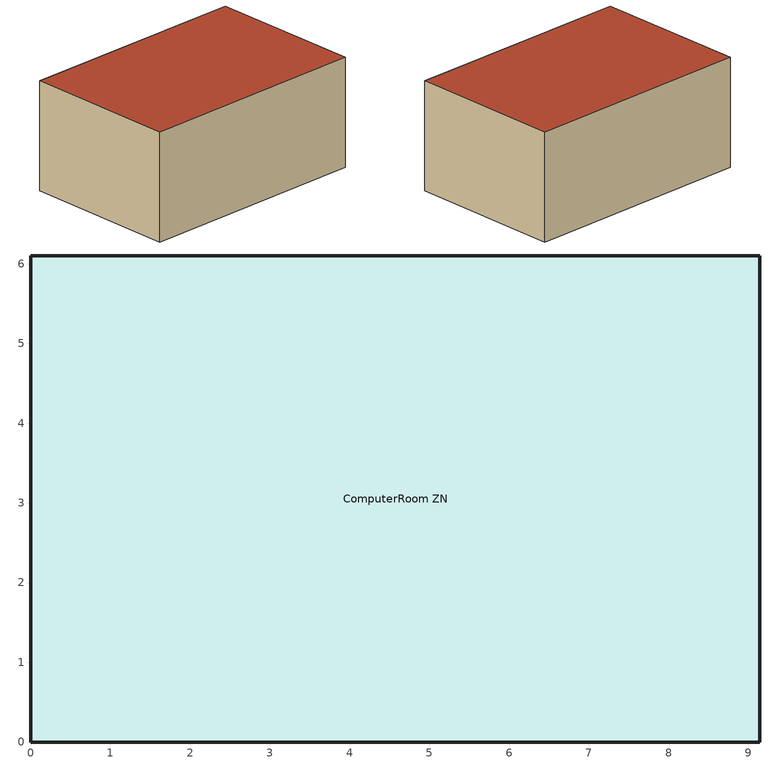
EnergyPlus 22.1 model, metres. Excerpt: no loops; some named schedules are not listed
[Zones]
ComputerRoom ZN
 floor ground (Adiabatic GroundContactFloor): 0,0 0,6.1 9.14,6.1 9.14,0 z0
 wall outside (Adiabatic Wall): 0,6.1 0,0 9.14,0 9.14,6.1 0,6.1 z0:4.27
 roof outside (Adiabatic Roof): 9.14,0 9.14,6.1 0,6.1 0,0 z4.27
[Building]
-SmallDataCenterHighITE-ASHRAE 169-2013-6A created: 2026-04-08 13:07:14 -0400
[Site:Location]
Rochester International Arpt_MN_USA: Latitude {deg}=43.9; Longitude {deg}=-92.5; Time Zone {hr}=-6; Elevation {m}=398
[Site:GroundTemperature:Deep]
5.5, 1.7, -0.6, -1.3, 0.1, 3.2, 7.1, 10.9, 13.4, 14, 12.6, 9.5
[Site:GroundTemperature:FCfactorMethod]
January Ground Temperature {C}=7.4; February Ground Temperature {C}=-0; March Ground Temperature {C}=-7.6; April Ground Temperature {C}=-12.6; May Ground Temperature {C}=-7.7; June Ground Temperature {C}=0.3; July Ground Temperature {C}=7; August Ground Temperature {C}=14.2; September Ground Temperature {C}=19.2; October Ground Temperature {C}=20.9; November Ground Temperature {C}=20; December Ground Temperature {C}=15.4
[Site:GroundTemperature:Shallow]
-2.2, -7.4, -8.8, -7.6, -0.6, 7.3, 14.6, 20, 21.5, 19, 13, 5.4
[Site:WaterMainsTemperature]
Calculation Method=Correlation; Annual Average Outdoor Air Temperature {C}=6.375; Maximum Difference In Monthly Average Outdoor Air Temperatures {deltaC}=33.5
[SizingPeriod:DesignDay] Day of Month=21; Dry-Bulb Temperature Range Modifier Type=DefaultMultipliers; Humidity Condition Type=Wetbulb; Barometric Pressure {Pa}=96634; Rain Indicator=No; Snow Indicator=No; Daylight Saving Time Indicator=No; Begin Environment Reset Mode=FullResetAtBeginEnvironment
Name | Month | Day Type | Maximum Dry-Bulb Temperature {C} | Daily Dry-Bulb Temperature Range {deltaC} | Wetbulb or DewPoint at Maximum Dry-Bulb {C} | Wind Speed {m/s} | Wind Direction {deg} | Solar Model Indicator | ASHRAE Clear Sky Optical Depth for Beam Irradiance (taub) | ASHRAE Clear Sky Optical Depth for Diffuse Irradiance (taud) | Sky Clearness
Rochester International Arpt Ann Clg .4% Condns DB=>MWB | 7 | SummerDesignDay | 31.2 | 10.6 | 23.1 | 6.7 | 200 | ASHRAETau | 0.404 | 2.226
Rochester International Arpt Ann Clg .4% Condns WB=>MDB | 7 | SummerDesignDay | 29.2 | 10.6 | 24.9 | 6.7 | 200 | ASHRAETau | 0.404 | 2.226
Rochester International Arpt Ann Htg 99.6% Condns DB | 1 | WinterDesignDay | -26.2 | 0 | -26.2 | 5.7 | 310 | ASHRAEClearSky |  |  | 0
[Material:NoMass]
Adiabatic Material: Roughness=Smooth; Thermal Resistance {m2-K/W}=1760.93; Thermal Absorptance=0.9; Solar Absorptance=0; Visible Absorptance=0
[Construction]
Adiabatic GroundContactFloor; Adiabatic Roof; Adiabatic Wall: Adiabatic Material
[Zone]
ComputerRoom ZN: Multiplier=1; Part of Total Floor Area=Yes
[Space]
ComputerRoom: Zone=ComputerRoom ZN; Space Type=SmallDataCenterHighITE ComputerRoom
[SpaceList]
SmallDataCenterHighITE ComputerRoom: ComputerRoom
[Lights]
SmallDataCenterHighITE ComputerRoom Lights: Zone or ZoneList or Space or SpaceList=SmallDataCenterHighITE ComputerRoom; Schedule=DataCenter Lighting_SCH; Design Level Calculation Method=Watts/Area; Watts per Floor Area {W/m2}=6.8889; Return Air Fraction=0; Fraction Radiant=0.7; Fraction Visible=0.2; Fraction Replaceable=0
[ElectricEquipment:ITE:AirCooled]
SmallDataCenterHighITE ComputerRoom IT equipment 1: Zone or Space=ComputerRoom; Air Flow Calculation Method=FlowControlWithApproachTemperatures; Design Power Input Calculation Method=Watts/Area; Number of Units=1; Watts per Floor Area {W/m2}=1076.39; Design Power Input Schedule=DataCenter Equipment_SCH; CPU Loading  Schedule=Always On Discrete; CPU Power Input Function of Loading and Air Temperature Curve=Curve Biquadratic 5; Design Fan Power Input Fraction=0.285714; Design Fan Air Flow Rate per Power Input {m3/s-W}=0.0001; Air Flow Function of Loading and Air Temperature Curve=Curve Biquadratic 6; Fan Power Input Function of Flow Curve=Curve Quadratic 7; Design Entering Air Temperature {C}=22.5; Environmental Class=None; Air Inlet Connection Type=AdjustedSupply; Design Recirculation Fraction=0; Design Electric Power Supply Efficiency=1; Fraction of Electric Power Supply Losses to Zone=1; Supply Temperature Difference {deltaC}=9.94; Supply Temperature Difference Schedule=SmallDataCenterHighITE SupplyApproachTemp_SCH; Return Temperature Difference {deltaC}=-7.21; Return Temperature Difference Schedule=SmallDataCenterHighITE ReturnApproachTemp_SCH
[ZoneInfiltration:DesignFlowRate] Zone or ZoneList or Space or SpaceList=ComputerRoom ZN; Design Flow Rate Calculation Method=Flow/ExteriorArea; Flow Rate per Exterior Surface Area {m3/s-m2}=0.000570329; Velocity Term Coefficient=0
Name | Schedule | Constant Term Coefficient | Temperature Term Coefficient | Velocity Squared Term Coefficient
ComputerRoom HVAC Off Infiltration | Infiltration HVAC Off Schedule | 0 | 0.0154 | 0.0784
ComputerRoom HVAC On Infiltration | Infiltration HVAC On Schedule | 0.0208 | 0.0068 | 0.0764
[Schedule:Week:Daily]
DataCenter Equipment_SCH Week Rule - Jan1-Jan28: DataCenter Equipment_SCH Wknd|Wkdy Day, DataCenter Equipment_SCH Wknd|Wkdy Day, DataCenter Equipment_SCH Wknd|Wkdy Day, DataCenter Equipment_SCH Wknd|Wkdy Day, DataCenter Equipment_SCH Wknd|Wkdy Day, DataCenter Equipment_SCH Wknd|Wkdy Day, DataCenter Equipment_SCH Wknd|Wkdy Day, DataCenter Equipment_SCH Default, DataCenter Equipment_SCH Summer Design Day, DataCenter Equipment_SCH Winter Design Day, DataCenter Equipment_SCH Default, DataCenter Equipment_SCH Default
DataCenter Equipment_SCH Week Rule - Jan29-Feb4: DataCenter Equipment_SCH Wknd|Wkdy Day, DataCenter Equipment_SCH Wknd|Wkdy Day, DataCenter Equipment_SCH Wknd|Wkdy Day, DataCenter Equipment_SCH Wknd|Wkdy Day 1, DataCenter Equipment_SCH Wknd|Wkdy Day 1, DataCenter Equipment_SCH Wknd|Wkdy Day 1, DataCenter Equipment_SCH Wknd|Wkdy Day 1, DataCenter Equipment_SCH Default, DataCenter Equipment_SCH Summer Design Day, DataCenter Equipment_SCH Winter Design Day, DataCenter Equipment_SCH Default, DataCenter Equipment_SCH Default
DataCenter Equipment_SCH Week Rule - Feb5-Feb25: DataCenter Equipment_SCH Wknd|Wkdy Day 1, DataCenter Equipment_SCH Wknd|Wkdy Day 1, DataCenter Equipment_SCH Wknd|Wkdy Day 1, DataCenter Equipment_SCH Wknd|Wkdy Day 1, DataCenter Equipment_SCH Wknd|Wkdy Day 1, DataCenter Equipment_SCH Wknd|Wkdy Day 1, DataCenter Equipment_SCH Wknd|Wkdy Day 1, DataCenter Equipment_SCH Default, DataCenter Equipment_SCH Summer Design Day, DataCenter Equipment_SCH Winter Design Day, DataCenter Equipment_SCH Default, DataCenter Equipment_SCH Default
DataCenter Equipment_SCH Week Rule - Feb26-Mar4: DataCenter Equipment_SCH Wknd|Wkdy Day 1, DataCenter Equipment_SCH Wknd|Wkdy Day 1, DataCenter Equipment_SCH Wknd|Wkdy Day 1, DataCenter Equipment_SCH Wknd|Wkdy Day 2, DataCenter Equipment_SCH Wknd|Wkdy Day 2, DataCenter Equipment_SCH Wknd|Wkdy Day 2, DataCenter Equipment_SCH Wknd|Wkdy Day 2, DataCenter Equipment_SCH Default, DataCenter Equipment_SCH Summer Design Day, DataCenter Equipment_SCH Winter Design Day, DataCenter Equipment_SCH Default, DataCenter Equipment_SCH Default
DataCenter Equipment_SCH Week Rule - Mar5-Mar25: DataCenter Equipment_SCH Wknd|Wkdy Day 2, DataCenter Equipment_SCH Wknd|Wkdy Day 2, DataCenter Equipment_SCH Wknd|Wkdy Day 2, DataCenter Equipment_SCH Wknd|Wkdy Day 2, DataCenter Equipment_SCH Wknd|Wkdy Day 2, DataCenter Equipment_SCH Wknd|Wkdy Day 2, DataCenter Equipment_SCH Wknd|Wkdy Day 2, DataCenter Equipment_SCH Default, DataCenter Equipment_SCH Summer Design Day, DataCenter Equipment_SCH Winter Design Day, DataCenter Equipment_SCH Default, DataCenter Equipment_SCH Default
DataCenter Equipment_SCH Week Rule - Mar26-Apr1: DataCenter Equipment_SCH Wknd|Wkdy Day 2, DataCenter Equipment_SCH Wknd|Wkdy Day 2, DataCenter Equipment_SCH Wknd|Wkdy Day 2, DataCenter Equipment_SCH Wknd|Wkdy Day 2, DataCenter Equipment_SCH Wknd|Wkdy Day 2, DataCenter Equipment_SCH Wknd|Wkdy Day 2, DataCenter Equipment_SCH Wknd|Wkdy Day 3, DataCenter Equipment_SCH Default, DataCenter Equipment_SCH Summer Design Day, DataCenter Equipment_SCH Winter Design Day, DataCenter Equipment_SCH Default, DataCenter Equipment_SCH Default
DataCenter Equipment_SCH Week Rule - Apr2-Apr29: DataCenter Equipment_SCH Wknd|Wkdy Day 3, DataCenter Equipment_SCH Wknd|Wkdy Day 3, DataCenter Equipment_SCH Wknd|Wkdy Day 3, DataCenter Equipment_SCH Wknd|Wkdy Day 3, DataCenter Equipment_SCH Wknd|Wkdy Day 3, DataCenter Equipment_SCH Wknd|Wkdy Day 3, DataCenter Equipment_SCH Wknd|Wkdy Day 3, DataCenter Equipment_SCH Default, DataCenter Equipment_SCH Summer Design Day, DataCenter Equipment_SCH Winter Design Day, DataCenter Equipment_SCH Default, DataCenter Equipment_SCH Default
DataCenter Equipment_SCH Week Rule - Apr30-May6: DataCenter Equipment_SCH Wknd|Wkdy Day 3, DataCenter Equipment_SCH Wknd|Wkdy Day 4, DataCenter Equipment_SCH Wknd|Wkdy Day 4, DataCenter Equipment_SCH Wknd|Wkdy Day 4, DataCenter Equipment_SCH Wknd|Wkdy Day 4, DataCenter Equipment_SCH Wknd|Wkdy Day 4, DataCenter Equipment_SCH Wknd|Wkdy Day 4, DataCenter Equipment_SCH Default, DataCenter Equipment_SCH Summer Design Day, DataCenter Equipment_SCH Winter Design Day, DataCenter Equipment_SCH Default, DataCenter Equipment_SCH Default
DataCenter Equipment_SCH Week Rule - May7-May27: DataCenter Equipment_SCH Wknd|Wkdy Day 4, DataCenter Equipment_SCH Wknd|Wkdy Day 4, DataCenter Equipment_SCH Wknd|Wkdy Day 4, DataCenter Equipment_SCH Wknd|Wkdy Day 4, DataCenter Equipment_SCH Wknd|Wkdy Day 4, DataCenter Equipment_SCH Wknd|Wkdy Day 4, DataCenter Equipment_SCH Wknd|Wkdy Day 4, DataCenter Equipment_SCH Default, DataCenter Equipment_SCH Summer Design Day, DataCenter Equipment_SCH Winter Design Day, DataCenter Equipment_SCH Default, DataCenter Equipment_SCH Default
DataCenter Equipment_SCH Week Rule - May28-Jun3: DataCenter Equipment_SCH Wknd|Wkdy Day 4, DataCenter Equipment_SCH Wknd|Wkdy Day 4, DataCenter Equipment_SCH Wknd|Wkdy Day 4, DataCenter Equipment_SCH Wknd|Wkdy Day 4, DataCenter Equipment_SCH Wknd|Wkdy Day 5, DataCenter Equipment_SCH Wknd|Wkdy Day 5, DataCenter Equipment_SCH Wknd|Wkdy Day 5, DataCenter Equipment_SCH Default, DataCenter Equipment_SCH Summer Design Day, DataCenter Equipment_SCH Winter Design Day, DataCenter Equipment_SCH Default, DataCenter Equipment_SCH Default
DataCenter Equipment_SCH Week Rule - Jun4-Jun24: DataCenter Equipment_SCH Wknd|Wkdy Day 5, DataCenter Equipment_SCH Wknd|Wkdy Day 5, DataCenter Equipment_SCH Wknd|Wkdy Day 5, DataCenter Equipment_SCH Wknd|Wkdy Day 5, DataCenter Equipment_SCH Wknd|Wkdy Day 5, DataCenter Equipment_SCH Wknd|Wkdy Day 5, DataCenter Equipment_SCH Wknd|Wkdy Day 5, DataCenter Equipment_SCH Default, DataCenter Equipment_SCH Summer Design Day, DataCenter Equipment_SCH Winter Design Day, DataCenter Equipment_SCH Default, DataCenter Equipment_SCH Default
DataCenter Equipment_SCH Week Rule - Jun25-Jul1: DataCenter Equipment_SCH Wknd|Wkdy Day 5, DataCenter Equipment_SCH Wknd|Wkdy Day 5, DataCenter Equipment_SCH Wknd|Wkdy Day 5, DataCenter Equipment_SCH Wknd|Wkdy Day 5, DataCenter Equipment_SCH Wknd|Wkdy Day 5, DataCenter Equipment_SCH Wknd|Wkdy Day 5, DataCenter Equipment_SCH Wknd|Wkdy Day 6, DataCenter Equipment_SCH Default, DataCenter Equipment_SCH Summer Design Day, DataCenter Equipment_SCH Winter Design Day, DataCenter Equipment_SCH Default, DataCenter Equipment_SCH Default
DataCenter Equipment_SCH Week Rule - Jul2-Jul29: DataCenter Equipment_SCH Wknd|Wkdy Day 6, DataCenter Equipment_SCH Wknd|Wkdy Day 6, DataCenter Equipment_SCH Wknd|Wkdy Day 6, DataCenter Equipment_SCH Wknd|Wkdy Day 6, DataCenter Equipment_SCH Wknd|Wkdy Day 6, DataCenter Equipment_SCH Wknd|Wkdy Day 6, DataCenter Equipment_SCH Wknd|Wkdy Day 6, DataCenter Equipment_SCH Default, DataCenter Equipment_SCH Summer Design Day, DataCenter Equipment_SCH Winter Design Day, DataCenter Equipment_SCH Default, DataCenter Equipment_SCH Default
DataCenter Equipment_SCH Week Rule - Jul30-Aug5: DataCenter Equipment_SCH Wknd|Wkdy Day 6, DataCenter Equipment_SCH Wknd|Wkdy Day 6, DataCenter Equipment_SCH Wknd|Wkdy Day 7, DataCenter Equipment_SCH Wknd|Wkdy Day 7, DataCenter Equipment_SCH Wknd|Wkdy Day 7, DataCenter Equipment_SCH Wknd|Wkdy Day 7, DataCenter Equipment_SCH Wknd|Wkdy Day 7, DataCenter Equipment_SCH Default, DataCenter Equipment_SCH Summer Design Day, DataCenter Equipment_SCH Winter Design Day, DataCenter Equipment_SCH Default, DataCenter Equipment_SCH Default
DataCenter Equipment_SCH Week Rule - Aug6-Aug26: DataCenter Equipment_SCH Wknd|Wkdy Day 7, DataCenter Equipment_SCH Wknd|Wkdy Day 7, DataCenter Equipment_SCH Wknd|Wkdy Day 7, DataCenter Equipment_SCH Wknd|Wkdy Day 7, DataCenter Equipment_SCH Wknd|Wkdy Day 7, DataCenter Equipment_SCH Wknd|Wkdy Day 7, DataCenter Equipment_SCH Wknd|Wkdy Day 7, DataCenter Equipment_SCH Default, DataCenter Equipment_SCH Summer Design Day, DataCenter Equipment_SCH Winter Design Day, DataCenter Equipment_SCH Default, DataCenter Equipment_SCH Default
DataCenter Equipment_SCH Week Rule - Aug27-Sep2: DataCenter Equipment_SCH Wknd|Wkdy Day 7, DataCenter Equipment_SCH Wknd|Wkdy Day 7, DataCenter Equipment_SCH Wknd|Wkdy Day 7, DataCenter Equipment_SCH Wknd|Wkdy Day 7, DataCenter Equipment_SCH Wknd|Wkdy Day 7, DataCenter Equipment_SCH Wknd|Wkdy Day 8, DataCenter Equipment_SCH Wknd|Wkdy Day 8, DataCenter Equipment_SCH Default, DataCenter Equipment_SCH Summer Design Day, DataCenter Equipment_SCH Winter Design Day, DataCenter Equipment_SCH Default, DataCenter Equipment_SCH Default
DataCenter Equipment_SCH Week Rule - Sep3-Sep30: DataCenter Equipment_SCH Wknd|Wkdy Day 8, DataCenter Equipment_SCH Wknd|Wkdy Day 8, DataCenter Equipment_SCH Wknd|Wkdy Day 8, DataCenter Equipment_SCH Wknd|Wkdy Day 8, DataCenter Equipment_SCH Wknd|Wkdy Day 8, DataCenter Equipment_SCH Wknd|Wkdy Day 8, DataCenter Equipment_SCH Wknd|Wkdy Day 8, DataCenter Equipment_SCH Default, DataCenter Equipment_SCH Summer Design Day, DataCenter Equipment_SCH Winter Design Day, DataCenter Equipment_SCH Default, DataCenter Equipment_SCH Default
DataCenter Equipment_SCH Week Rule - Oct1-Oct28: DataCenter Equipment_SCH Wknd|Wkdy Day 9, DataCenter Equipment_SCH Wknd|Wkdy Day 9, DataCenter Equipment_SCH Wknd|Wkdy Day 9, DataCenter Equipment_SCH Wknd|Wkdy Day 9, DataCenter Equipment_SCH Wknd|Wkdy Day 9, DataCenter Equipment_SCH Wknd|Wkdy Day 9, DataCenter Equipment_SCH Wknd|Wkdy Day 9, DataCenter Equipment_SCH Default, DataCenter Equipment_SCH Summer Design Day, DataCenter Equipment_SCH Winter Design Day, DataCenter Equipment_SCH Default, DataCenter Equipment_SCH Default
DataCenter Equipment_SCH Week Rule - Oct29-Nov4: DataCenter Equipment_SCH Wknd|Wkdy Day 9, DataCenter Equipment_SCH Wknd|Wkdy Day 9, DataCenter Equipment_SCH Wknd|Wkdy Day 9, DataCenter Equipment_SCH Wknd|Wkdy Day 10, DataCenter Equipment_SCH Wknd|Wkdy Day 10, DataCenter Equipment_SCH Wknd|Wkdy Day 10, DataCenter Equipment_SCH Wknd|Wkdy Day 10, DataCenter Equipment_SCH Default, DataCenter Equipment_SCH Summer Design Day, DataCenter Equipment_SCH Winter Design Day, DataCenter Equipment_SCH Default, DataCenter Equipment_SCH Default
DataCenter Equipment_SCH Week Rule - Nov5-Nov25: DataCenter Equipment_SCH Wknd|Wkdy Day 10, DataCenter Equipment_SCH Wknd|Wkdy Day 10, DataCenter Equipment_SCH Wknd|Wkdy Day 10, DataCenter Equipment_SCH Wknd|Wkdy Day 10, DataCenter Equipment_SCH Wknd|Wkdy Day 10, DataCenter Equipment_SCH Wknd|Wkdy Day 10, DataCenter Equipment_SCH Wknd|Wkdy Day 10, DataCenter Equipment_SCH Default, DataCenter Equipment_SCH Summer Design Day, DataCenter Equipment_SCH Winter Design Day, DataCenter Equipment_SCH Default, DataCenter Equipment_SCH Default
DataCenter Equipment_SCH Week Rule - Nov26-Dec2: DataCenter Equipment_SCH Wknd|Wkdy Day 10, DataCenter Equipment_SCH Wknd|Wkdy Day 10, DataCenter Equipment_SCH Wknd|Wkdy Day 10, DataCenter Equipment_SCH Wknd|Wkdy Day 10, DataCenter Equipment_SCH Wknd|Wkdy Day 10, DataCenter Equipment_SCH Wknd|Wkdy Day 11, DataCenter Equipment_SCH Wknd|Wkdy Day 11, DataCenter Equipment_SCH Default, DataCenter Equipment_SCH Summer Design Day, DataCenter Equipment_SCH Winter Design Day, DataCenter Equipment_SCH Default, DataCenter Equipment_SCH Default
DataCenter Equipment_SCH Week Rule - Dec3-Dec31: DataCenter Equipment_SCH Wknd|Wkdy Day 11, DataCenter Equipment_SCH Wknd|Wkdy Day 11, DataCenter Equipment_SCH Wknd|Wkdy Day 11, DataCenter Equipment_SCH Wknd|Wkdy Day 11, DataCenter Equipment_SCH Wknd|Wkdy Day 11, DataCenter Equipment_SCH Wknd|Wkdy Day 11, DataCenter Equipment_SCH Wknd|Wkdy Day 11, DataCenter Equipment_SCH Default, DataCenter Equipment_SCH Summer Design Day, DataCenter Equipment_SCH Winter Design Day, DataCenter Equipment_SCH Default, DataCenter Equipment_SCH Default
SmallDataCenterHighITE ReturnApproachTemp_SCH Week Rule - Jan1-Jan28: SmallDataCenterHighITE ReturnApproachTemp_SCH Wknd|Wkdy Day, SmallDataCenterHighITE ReturnApproachTemp_SCH Wknd|Wkdy Day, SmallDataCenterHighITE ReturnApproachTemp_SCH Wknd|Wkdy Day, SmallDataCenterHighITE ReturnApproachTemp_SCH Wknd|Wkdy Day, SmallDataCenterHighITE ReturnApproachTemp_SCH Wknd|Wkdy Day, SmallDataCenterHighITE ReturnApproachTemp_SCH Wknd|Wkdy Day, SmallDataCenterHighITE ReturnApproachTemp_SCH Wknd|Wkdy Day, SmallDataCenterHighITE ReturnApproachTemp_SCH Default, SmallDataCenterHighITE ReturnApproachTemp_SCH Summer Design Day, SmallDataCenterHighITE ReturnApproachTemp_SCH Winter Design Day, SmallDataCenterHighITE ReturnApproachTemp_SCH Default, SmallDataCenterHighITE ReturnApproachTemp_SCH Default
SmallDataCenterHighITE ReturnApproachTemp_SCH Week Rule - Jan29-Feb4: SmallDataCenterHighITE ReturnApproachTemp_SCH Wknd|Wkdy Day, SmallDataCenterHighITE ReturnApproachTemp_SCH Wknd|Wkdy Day, SmallDataCenterHighITE ReturnApproachTemp_SCH Wknd|Wkdy Day, SmallDataCenterHighITE ReturnApproachTemp_SCH Wknd|Wkdy Day 1, SmallDataCenterHighITE ReturnApproachTemp_SCH Wknd|Wkdy Day 1, SmallDataCenterHighITE ReturnApproachTemp_SCH Wknd|Wkdy Day 1, SmallDataCenterHighITE ReturnApproachTemp_SCH Wknd|Wkdy Day 1, SmallDataCenterHighITE ReturnApproachTemp_SCH Default, SmallDataCenterHighITE ReturnApproachTemp_SCH Summer Design Day, SmallDataCenterHighITE ReturnApproachTemp_SCH Winter Design Day, SmallDataCenterHighITE ReturnApproachTemp_SCH Default, SmallDataCenterHighITE ReturnApproachTemp_SCH Default
SmallDataCenterHighITE ReturnApproachTemp_SCH Week Rule - Feb5-Feb25: SmallDataCenterHighITE ReturnApproachTemp_SCH Wknd|Wkdy Day 1, SmallDataCenterHighITE ReturnApproachTemp_SCH Wknd|Wkdy Day 1, SmallDataCenterHighITE ReturnApproachTemp_SCH Wknd|Wkdy Day 1, SmallDataCenterHighITE ReturnApproachTemp_SCH Wknd|Wkdy Day 1, SmallDataCenterHighITE ReturnApproachTemp_SCH Wknd|Wkdy Day 1, SmallDataCenterHighITE ReturnApproachTemp_SCH Wknd|Wkdy Day 1, SmallDataCenterHighITE ReturnApproachTemp_SCH Wknd|Wkdy Day 1, SmallDataCenterHighITE ReturnApproachTemp_SCH Default, SmallDataCenterHighITE ReturnApproachTemp_SCH Summer Design Day, SmallDataCenterHighITE ReturnApproachTemp_SCH Winter Design Day, SmallDataCenterHighITE ReturnApproachTemp_SCH Default, SmallDataCenterHighITE ReturnApproachTemp_SCH Default
SmallDataCenterHighITE ReturnApproachTemp_SCH Week Rule - Feb26-Mar4: SmallDataCenterHighITE ReturnApproachTemp_SCH Wknd|Wkdy Day 1, SmallDataCenterHighITE ReturnApproachTemp_SCH Wknd|Wkdy Day 1, SmallDataCenterHighITE ReturnApproachTemp_SCH Wknd|Wkdy Day 1, SmallDataCenterHighITE ReturnApproachTemp_SCH Wknd|Wkdy Day 2, SmallDataCenterHighITE ReturnApproachTemp_SCH Wknd|Wkdy Day 2, SmallDataCenterHighITE ReturnApproachTemp_SCH Wknd|Wkdy Day 2, SmallDataCenterHighITE ReturnApproachTemp_SCH Wknd|Wkdy Day 2, SmallDataCenterHighITE ReturnApproachTemp_SCH Default, SmallDataCenterHighITE ReturnApproachTemp_SCH Summer Design Day, SmallDataCenterHighITE ReturnApproachTemp_SCH Winter Design Day, SmallDataCenterHighITE ReturnApproachTemp_SCH Default, SmallDataCenterHighITE ReturnApproachTemp_SCH Default
SmallDataCenterHighITE ReturnApproachTemp_SCH Week Rule - Mar5-Mar25: SmallDataCenterHighITE ReturnApproachTemp_SCH Wknd|Wkdy Day 2, SmallDataCenterHighITE ReturnApproachTemp_SCH Wknd|Wkdy Day 2, SmallDataCenterHighITE ReturnApproachTemp_SCH Wknd|Wkdy Day 2, SmallDataCenterHighITE ReturnApproachTemp_SCH Wknd|Wkdy Day 2, SmallDataCenterHighITE ReturnApproachTemp_SCH Wknd|Wkdy Day 2, SmallDataCenterHighITE ReturnApproachTemp_SCH Wknd|Wkdy Day 2, SmallDataCenterHighITE ReturnApproachTemp_SCH Wknd|Wkdy Day 2, SmallDataCenterHighITE ReturnApproachTemp_SCH Default, SmallDataCenterHighITE ReturnApproachTemp_SCH Summer Design Day, SmallDataCenterHighITE ReturnApproachTemp_SCH Winter Design Day, SmallDataCenterHighITE ReturnApproachTemp_SCH Default, SmallDataCenterHighITE ReturnApproachTemp_SCH Default
SmallDataCenterHighITE ReturnApproachTemp_SCH Week Rule - Mar26-Apr1: SmallDataCenterHighITE ReturnApproachTemp_SCH Wknd|Wkdy Day 2, SmallDataCenterHighITE ReturnApproachTemp_SCH Wknd|Wkdy Day 2, SmallDataCenterHighITE ReturnApproachTemp_SCH Wknd|Wkdy Day 2, SmallDataCenterHighITE ReturnApproachTemp_SCH Wknd|Wkdy Day 2, SmallDataCenterHighITE ReturnApproachTemp_SCH Wknd|Wkdy Day 2, SmallDataCenterHighITE ReturnApproachTemp_SCH Wknd|Wkdy Day 2, SmallDataCenterHighITE ReturnApproachTemp_SCH Wknd|Wkdy Day 3, SmallDataCenterHighITE ReturnApproachTemp_SCH Default, SmallDataCenterHighITE ReturnApproachTemp_SCH Summer Design Day, SmallDataCenterHighITE ReturnApproachTemp_SCH Winter Design Day, SmallDataCenterHighITE ReturnApproachTemp_SCH Default, SmallDataCenterHighITE ReturnApproachTemp_SCH Default
SmallDataCenterHighITE ReturnApproachTemp_SCH Week Rule - Apr2-Apr29: SmallDataCenterHighITE ReturnApproachTemp_SCH Wknd|Wkdy Day 3, SmallDataCenterHighITE ReturnApproachTemp_SCH Wknd|Wkdy Day 3, SmallDataCenterHighITE ReturnApproachTemp_SCH Wknd|Wkdy Day 3, SmallDataCenterHighITE ReturnApproachTemp_SCH Wknd|Wkdy Day 3, SmallDataCenterHighITE ReturnApproachTemp_SCH Wknd|Wkdy Day 3, SmallDataCenterHighITE ReturnApproachTemp_SCH Wknd|Wkdy Day 3, SmallDataCenterHighITE ReturnApproachTemp_SCH Wknd|Wkdy Day 3, SmallDataCenterHighITE ReturnApproachTemp_SCH Default, SmallDataCenterHighITE ReturnApproachTemp_SCH Summer Design Day, SmallDataCenterHighITE ReturnApproachTemp_SCH Winter Design Day, SmallDataCenterHighITE ReturnApproachTemp_SCH Default, SmallDataCenterHighITE ReturnApproachTemp_SCH Default
SmallDataCenterHighITE ReturnApproachTemp_SCH Week Rule - Apr30-May6: SmallDataCenterHighITE ReturnApproachTemp_SCH Wknd|Wkdy Day 3, SmallDataCenterHighITE ReturnApproachTemp_SCH Wknd|Wkdy Day 4, SmallDataCenterHighITE ReturnApproachTemp_SCH Wknd|Wkdy Day 4, SmallDataCenterHighITE ReturnApproachTemp_SCH Wknd|Wkdy Day 4, SmallDataCenterHighITE ReturnApproachTemp_SCH Wknd|Wkdy Day 4, SmallDataCenterHighITE ReturnApproachTemp_SCH Wknd|Wkdy Day 4, SmallDataCenterHighITE ReturnApproachTemp_SCH Wknd|Wkdy Day 4, SmallDataCenterHighITE ReturnApproachTemp_SCH Default, SmallDataCenterHighITE ReturnApproachTemp_SCH Summer Design Day, SmallDataCenterHighITE ReturnApproachTemp_SCH Winter Design Day, SmallDataCenterHighITE ReturnApproachTemp_SCH Default, SmallDataCenterHighITE ReturnApproachTemp_SCH Default
SmallDataCenterHighITE ReturnApproachTemp_SCH Week Rule - May7-May27: SmallDataCenterHighITE ReturnApproachTemp_SCH Wknd|Wkdy Day 4, SmallDataCenterHighITE ReturnApproachTemp_SCH Wknd|Wkdy Day 4, SmallDataCenterHighITE ReturnApproachTemp_SCH Wknd|Wkdy Day 4, SmallDataCenterHighITE ReturnApproachTemp_SCH Wknd|Wkdy Day 4, SmallDataCenterHighITE ReturnApproachTemp_SCH Wknd|Wkdy Day 4, SmallDataCenterHighITE ReturnApproachTemp_SCH Wknd|Wkdy Day 4, SmallDataCenterHighITE ReturnApproachTemp_SCH Wknd|Wkdy Day 4, SmallDataCenterHighITE ReturnApproachTemp_SCH Default, SmallDataCenterHighITE ReturnApproachTemp_SCH Summer Design Day, SmallDataCenterHighITE ReturnApproachTemp_SCH Winter Design Day, SmallDataCenterHighITE ReturnApproachTemp_SCH Default, SmallDataCenterHighITE ReturnApproachTemp_SCH Default
SmallDataCenterHighITE ReturnApproachTemp_SCH Week Rule - May28-Jun3: SmallDataCenterHighITE ReturnApproachTemp_SCH Wknd|Wkdy Day 4, SmallDataCenterHighITE ReturnApproachTemp_SCH Wknd|Wkdy Day 4, SmallDataCenterHighITE ReturnApproachTemp_SCH Wknd|Wkdy Day 4, SmallDataCenterHighITE ReturnApproachTemp_SCH Wknd|Wkdy Day 4, SmallDataCenterHighITE ReturnApproachTemp_SCH Wknd|Wkdy Day 5, SmallDataCenterHighITE ReturnApproachTemp_SCH Wknd|Wkdy Day 5, SmallDataCenterHighITE ReturnApproachTemp_SCH Wknd|Wkdy Day 5, SmallDataCenterHighITE ReturnApproachTemp_SCH Default, SmallDataCenterHighITE ReturnApproachTemp_SCH Summer Design Day, SmallDataCenterHighITE ReturnApproachTemp_SCH Winter Design Day, SmallDataCenterHighITE ReturnApproachTemp_SCH Default, SmallDataCenterHighITE ReturnApproachTemp_SCH Default
SmallDataCenterHighITE SupplyApproachTemp_SCH Week Rule - Jan1-Jan28: SmallDataCenterHighITE SupplyApproachTemp_SCH Wknd|Wkdy Day, SmallDataCenterHighITE SupplyApproachTemp_SCH Wknd|Wkdy Day, SmallDataCenterHighITE SupplyApproachTemp_SCH Wknd|Wkdy Day, SmallDataCenterHighITE SupplyApproachTemp_SCH Wknd|Wkdy Day, SmallDataCenterHighITE SupplyApproachTemp_SCH Wknd|Wkdy Day, SmallDataCenterHighITE SupplyApproachTemp_SCH Wknd|Wkdy Day, SmallDataCenterHighITE SupplyApproachTemp_SCH Wknd|Wkdy Day, SmallDataCenterHighITE SupplyApproachTemp_SCH Default, SmallDataCenterHighITE SupplyApproachTemp_SCH Summer Design Day, SmallDataCenterHighITE SupplyApproachTemp_SCH Winter Design Day, SmallDataCenterHighITE SupplyApproachTemp_SCH Default, SmallDataCenterHighITE SupplyApproachTemp_SCH Default
SmallDataCenterHighITE SupplyApproachTemp_SCH Week Rule - Jan29-Feb4: SmallDataCenterHighITE SupplyApproachTemp_SCH Wknd|Wkdy Day, SmallDataCenterHighITE SupplyApproachTemp_SCH Wknd|Wkdy Day, SmallDataCenterHighITE SupplyApproachTemp_SCH Wknd|Wkdy Day, SmallDataCenterHighITE SupplyApproachTemp_SCH Wknd|Wkdy Day 1, SmallDataCenterHighITE SupplyApproachTemp_SCH Wknd|Wkdy Day 1, SmallDataCenterHighITE SupplyApproachTemp_SCH Wknd|Wkdy Day 1, SmallDataCenterHighITE SupplyApproachTemp_SCH Wknd|Wkdy Day 1, SmallDataCenterHighITE SupplyApproachTemp_SCH Default, SmallDataCenterHighITE SupplyApproachTemp_SCH Summer Design Day, SmallDataCenterHighITE SupplyApproachTemp_SCH Winter Design Day, SmallDataCenterHighITE SupplyApproachTemp_SCH Default, SmallDataCenterHighITE SupplyApproachTemp_SCH Default
SmallDataCenterHighITE SupplyApproachTemp_SCH Week Rule - Feb5-Feb25: SmallDataCenterHighITE SupplyApproachTemp_SCH Wknd|Wkdy Day 1, SmallDataCenterHighITE SupplyApproachTemp_SCH Wknd|Wkdy Day 1, SmallDataCenterHighITE SupplyApproachTemp_SCH Wknd|Wkdy Day 1, SmallDataCenterHighITE SupplyApproachTemp_SCH Wknd|Wkdy Day 1, SmallDataCenterHighITE SupplyApproachTemp_SCH Wknd|Wkdy Day 1, SmallDataCenterHighITE SupplyApproachTemp_SCH Wknd|Wkdy Day 1, SmallDataCenterHighITE SupplyApproachTemp_SCH Wknd|Wkdy Day 1, SmallDataCenterHighITE SupplyApproachTemp_SCH Default, SmallDataCenterHighITE SupplyApproachTemp_SCH Summer Design Day, SmallDataCenterHighITE SupplyApproachTemp_SCH Winter Design Day, SmallDataCenterHighITE SupplyApproachTemp_SCH Default, SmallDataCenterHighITE SupplyApproachTemp_SCH Default
SmallDataCenterHighITE SupplyApproachTemp_SCH Week Rule - Feb26-Mar4: SmallDataCenterHighITE SupplyApproachTemp_SCH Wknd|Wkdy Day 1, SmallDataCenterHighITE SupplyApproachTemp_SCH Wknd|Wkdy Day 1, SmallDataCenterHighITE SupplyApproachTemp_SCH Wknd|Wkdy Day 1, SmallDataCenterHighITE SupplyApproachTemp_SCH Wknd|Wkdy Day 2, SmallDataCenterHighITE SupplyApproachTemp_SCH Wknd|Wkdy Day 2, SmallDataCenterHighITE SupplyApproachTemp_SCH Wknd|Wkdy Day 2, SmallDataCenterHighITE SupplyApproachTemp_SCH Wknd|Wkdy Day 2, SmallDataCenterHighITE SupplyApproachTemp_SCH Default, SmallDataCenterHighITE SupplyApproachTemp_SCH Summer Design Day, SmallDataCenterHighITE SupplyApproachTemp_SCH Winter Design Day, SmallDataCenterHighITE SupplyApproachTemp_SCH Default, SmallDataCenterHighITE SupplyApproachTemp_SCH Default
SmallDataCenterHighITE SupplyApproachTemp_SCH Week Rule - Mar5-Mar25: SmallDataCenterHighITE SupplyApproachTemp_SCH Wknd|Wkdy Day 2, SmallDataCenterHighITE SupplyApproachTemp_SCH Wknd|Wkdy Day 2, SmallDataCenterHighITE SupplyApproachTemp_SCH Wknd|Wkdy Day 2, SmallDataCenterHighITE SupplyApproachTemp_SCH Wknd|Wkdy Day 2, SmallDataCenterHighITE SupplyApproachTemp_SCH Wknd|Wkdy Day 2, SmallDataCenterHighITE SupplyApproachTemp_SCH Wknd|Wkdy Day 2, SmallDataCenterHighITE SupplyApproachTemp_SCH Wknd|Wkdy Day 2, SmallDataCenterHighITE SupplyApproachTemp_SCH Default, SmallDataCenterHighITE SupplyApproachTemp_SCH Summer Design Day, SmallDataCenterHighITE SupplyApproachTemp_SCH Winter Design Day, SmallDataCenterHighITE SupplyApproachTemp_SCH Default, SmallDataCenterHighITE SupplyApproachTemp_SCH Default
SmallDataCenterHighITE SupplyApproachTemp_SCH Week Rule - Mar26-Apr1: SmallDataCenterHighITE SupplyApproachTemp_SCH Wknd|Wkdy Day 2, SmallDataCenterHighITE SupplyApproachTemp_SCH Wknd|Wkdy Day 2, SmallDataCenterHighITE SupplyApproachTemp_SCH Wknd|Wkdy Day 2, SmallDataCenterHighITE SupplyApproachTemp_SCH Wknd|Wkdy Day 2, SmallDataCenterHighITE SupplyApproachTemp_SCH Wknd|Wkdy Day 2, SmallDataCenterHighITE SupplyApproachTemp_SCH Wknd|Wkdy Day 2, SmallDataCenterHighITE SupplyApproachTemp_SCH Wknd|Wkdy Day 3, SmallDataCenterHighITE SupplyApproachTemp_SCH Default, SmallDataCenterHighITE SupplyApproachTemp_SCH Summer Design Day, SmallDataCenterHighITE SupplyApproachTemp_SCH Winter Design Day, SmallDataCenterHighITE SupplyApproachTemp_SCH Default, SmallDataCenterHighITE SupplyApproachTemp_SCH Default
SmallDataCenterHighITE SupplyApproachTemp_SCH Week Rule - Apr2-Apr29: SmallDataCenterHighITE SupplyApproachTemp_SCH Wknd|Wkdy Day 3, SmallDataCenterHighITE SupplyApproachTemp_SCH Wknd|Wkdy Day 3, SmallDataCenterHighITE SupplyApproachTemp_SCH Wknd|Wkdy Day 3, SmallDataCenterHighITE SupplyApproachTemp_SCH Wknd|Wkdy Day 3, SmallDataCenterHighITE SupplyApproachTemp_SCH Wknd|Wkdy Day 3, SmallDataCenterHighITE SupplyApproachTemp_SCH Wknd|Wkdy Day 3, SmallDataCenterHighITE SupplyApproachTemp_SCH Wknd|Wkdy Day 3, SmallDataCenterHighITE SupplyApproachTemp_SCH Default, SmallDataCenterHighITE SupplyApproachTemp_SCH Summer Design Day, SmallDataCenterHighITE SupplyApproachTemp_SCH Winter Design Day, SmallDataCenterHighITE SupplyApproachTemp_SCH Default, SmallDataCenterHighITE SupplyApproachTemp_SCH Default
SmallDataCenterHighITE SupplyApproachTemp_SCH Week Rule - Apr30-May6: SmallDataCenterHighITE SupplyApproachTemp_SCH Wknd|Wkdy Day 3, SmallDataCenterHighITE SupplyApproachTemp_SCH Wknd|Wkdy Day 4, SmallDataCenterHighITE SupplyApproachTemp_SCH Wknd|Wkdy Day 4, SmallDataCenterHighITE SupplyApproachTemp_SCH Wknd|Wkdy Day 4, SmallDataCenterHighITE SupplyApproachTemp_SCH Wknd|Wkdy Day 4, SmallDataCenterHighITE SupplyApproachTemp_SCH Wknd|Wkdy Day 4, SmallDataCenterHighITE SupplyApproachTemp_SCH Wknd|Wkdy Day 4, SmallDataCenterHighITE SupplyApproachTemp_SCH Default, SmallDataCenterHighITE SupplyApproachTemp_SCH Summer Design Day, SmallDataCenterHighITE SupplyApproachTemp_SCH Winter Design Day, SmallDataCenterHighITE SupplyApproachTemp_SCH Default, SmallDataCenterHighITE SupplyApproachTemp_SCH Default
SmallDataCenterHighITE SupplyApproachTemp_SCH Week Rule - May7-May27: SmallDataCenterHighITE SupplyApproachTemp_SCH Wknd|Wkdy Day 4, SmallDataCenterHighITE SupplyApproachTemp_SCH Wknd|Wkdy Day 4, SmallDataCenterHighITE SupplyApproachTemp_SCH Wknd|Wkdy Day 4, SmallDataCenterHighITE SupplyApproachTemp_SCH Wknd|Wkdy Day 4, SmallDataCenterHighITE SupplyApproachTemp_SCH Wknd|Wkdy Day 4, SmallDataCenterHighITE SupplyApproachTemp_SCH Wknd|Wkdy Day 4, SmallDataCenterHighITE SupplyApproachTemp_SCH Wknd|Wkdy Day 4, SmallDataCenterHighITE SupplyApproachTemp_SCH Default, SmallDataCenterHighITE SupplyApproachTemp_SCH Summer Design Day, SmallDataCenterHighITE SupplyApproachTemp_SCH Winter Design Day, SmallDataCenterHighITE SupplyApproachTemp_SCH Default, SmallDataCenterHighITE SupplyApproachTemp_SCH Default
SmallDataCenterHighITE SupplyApproachTemp_SCH Week Rule - May28-Jun3: SmallDataCenterHighITE SupplyApproachTemp_SCH Wknd|Wkdy Day 4, SmallDataCenterHighITE SupplyApproachTemp_SCH Wknd|Wkdy Day 4, SmallDataCenterHighITE SupplyApproachTemp_SCH Wknd|Wkdy Day 4, SmallDataCenterHighITE SupplyApproachTemp_SCH Wknd|Wkdy Day 4, SmallDataCenterHighITE SupplyApproachTemp_SCH Wknd|Wkdy Day 5, SmallDataCenterHighITE SupplyApproachTemp_SCH Wknd|Wkdy Day 5, SmallDataCenterHighITE SupplyApproachTemp_SCH Wknd|Wkdy Day 5, SmallDataCenterHighITE SupplyApproachTemp_SCH Default, SmallDataCenterHighITE SupplyApproachTemp_SCH Summer Design Day, SmallDataCenterHighITE SupplyApproachTemp_SCH Winter Design Day, SmallDataCenterHighITE SupplyApproachTemp_SCH Default, SmallDataCenterHighITE SupplyApproachTemp_SCH Default
SmallDataCenterHighITE SupplyApproachTemp_SCH Week Rule - Jun4-Jun24: SmallDataCenterHighITE SupplyApproachTemp_SCH Wknd|Wkdy Day 5, SmallDataCenterHighITE SupplyApproachTemp_SCH Wknd|Wkdy Day 5, SmallDataCenterHighITE SupplyApproachTemp_SCH Wknd|Wkdy Day 5, SmallDataCenterHighITE SupplyApproachTemp_SCH Wknd|Wkdy Day 5, SmallDataCenterHighITE SupplyApproachTemp_SCH Wknd|Wkdy Day 5, SmallDataCenterHighITE SupplyApproachTemp_SCH Wknd|Wkdy Day 5, SmallDataCenterHighITE SupplyApproachTemp_SCH Wknd|Wkdy Day 5, SmallDataCenterHighITE SupplyApproachTemp_SCH Default, SmallDataCenterHighITE SupplyApproachTemp_SCH Summer Design Day, SmallDataCenterHighITE SupplyApproachTemp_SCH Winter Design Day, SmallDataCenterHighITE SupplyApproachTemp_SCH Default, SmallDataCenterHighITE SupplyApproachTemp_SCH Default
SmallDataCenterHighITE SupplyApproachTemp_SCH Week Rule - Jun25-Jul1: SmallDataCenterHighITE SupplyApproachTemp_SCH Wknd|Wkdy Day 5, SmallDataCenterHighITE SupplyApproachTemp_SCH Wknd|Wkdy Day 5, SmallDataCenterHighITE SupplyApproachTemp_SCH Wknd|Wkdy Day 5, SmallDataCenterHighITE SupplyApproachTemp_SCH Wknd|Wkdy Day 5, SmallDataCenterHighITE SupplyApproachTemp_SCH Wknd|Wkdy Day 5, SmallDataCenterHighITE SupplyApproachTemp_SCH Wknd|Wkdy Day 5, SmallDataCenterHighITE SupplyApproachTemp_SCH Wknd|Wkdy Day 6, SmallDataCenterHighITE SupplyApproachTemp_SCH Default, SmallDataCenterHighITE SupplyApproachTemp_SCH Summer Design Day, SmallDataCenterHighITE SupplyApproachTemp_SCH Winter Design Day, SmallDataCenterHighITE SupplyApproachTemp_SCH Default, SmallDataCenterHighITE SupplyApproachTemp_SCH Default
SmallDataCenterHighITE SupplyApproachTemp_SCH Week Rule - Jul2-Jul29: SmallDataCenterHighITE SupplyApproachTemp_SCH Wknd|Wkdy Day 6, SmallDataCenterHighITE SupplyApproachTemp_SCH Wknd|Wkdy Day 6, SmallDataCenterHighITE SupplyApproachTemp_SCH Wknd|Wkdy Day 6, SmallDataCenterHighITE SupplyApproachTemp_SCH Wknd|Wkdy Day 6, SmallDataCenterHighITE SupplyApproachTemp_SCH Wknd|Wkdy Day 6, SmallDataCenterHighITE SupplyApproachTemp_SCH Wknd|Wkdy Day 6, SmallDataCenterHighITE SupplyApproachTemp_SCH Wknd|Wkdy Day 6, SmallDataCenterHighITE SupplyApproachTemp_SCH Default, SmallDataCenterHighITE SupplyApproachTemp_SCH Summer Design Day, SmallDataCenterHighITE SupplyApproachTemp_SCH Winter Design Day, SmallDataCenterHighITE SupplyApproachTemp_SCH Default, SmallDataCenterHighITE SupplyApproachTemp_SCH Default
SmallDataCenterHighITE SupplyApproachTemp_SCH Week Rule - Jul30-Aug5: SmallDataCenterHighITE SupplyApproachTemp_SCH Wknd|Wkdy Day 6, SmallDataCenterHighITE SupplyApproachTemp_SCH Wknd|Wkdy Day 6, SmallDataCenterHighITE SupplyApproachTemp_SCH Wknd|Wkdy Day 7, SmallDataCenterHighITE SupplyApproachTemp_SCH Wknd|Wkdy Day 7, SmallDataCenterHighITE SupplyApproachTemp_SCH Wknd|Wkdy Day 7, SmallDataCenterHighITE SupplyApproachTemp_SCH Wknd|Wkdy Day 7, SmallDataCenterHighITE SupplyApproachTemp_SCH Wknd|Wkdy Day 7, SmallDataCenterHighITE SupplyApproachTemp_SCH Default, SmallDataCenterHighITE SupplyApproachTemp_SCH Summer Design Day, SmallDataCenterHighITE SupplyApproachTemp_SCH Winter Design Day, SmallDataCenterHighITE SupplyApproachTemp_SCH Default, SmallDataCenterHighITE SupplyApproachTemp_SCH Default
SmallDataCenterHighITE SupplyApproachTemp_SCH Week Rule - Aug6-Aug26: SmallDataCenterHighITE SupplyApproachTemp_SCH Wknd|Wkdy Day 7, SmallDataCenterHighITE SupplyApproachTemp_SCH Wknd|Wkdy Day 7, SmallDataCenterHighITE SupplyApproachTemp_SCH Wknd|Wkdy Day 7, SmallDataCenterHighITE SupplyApproachTemp_SCH Wknd|Wkdy Day 7, SmallDataCenterHighITE SupplyApproachTemp_SCH Wknd|Wkdy Day 7, SmallDataCenterHighITE SupplyApproachTemp_SCH Wknd|Wkdy Day 7, SmallDataCenterHighITE SupplyApproachTemp_SCH Wknd|Wkdy Day 7, SmallDataCenterHighITE SupplyApproachTemp_SCH Default, SmallDataCenterHighITE SupplyApproachTemp_SCH Summer Design Day, SmallDataCenterHighITE SupplyApproachTemp_SCH Winter Design Day, SmallDataCenterHighITE SupplyApproachTemp_SCH Default, SmallDataCenterHighITE SupplyApproachTemp_SCH Default
SmallDataCenterHighITE SupplyApproachTemp_SCH Week Rule - Aug27-Sep2: SmallDataCenterHighITE SupplyApproachTemp_SCH Wknd|Wkdy Day 7, SmallDataCenterHighITE SupplyApproachTemp_SCH Wknd|Wkdy Day 7, SmallDataCenterHighITE SupplyApproachTemp_SCH Wknd|Wkdy Day 7, SmallDataCenterHighITE SupplyApproachTemp_SCH Wknd|Wkdy Day 7, SmallDataCenterHighITE SupplyApproachTemp_SCH Wknd|Wkdy Day 7, SmallDataCenterHighITE SupplyApproachTemp_SCH Wknd|Wkdy Day 8, SmallDataCenterHighITE SupplyApproachTemp_SCH Wknd|Wkdy Day 8, SmallDataCenterHighITE SupplyApproachTemp_SCH Default, SmallDataCenterHighITE SupplyApproachTemp_SCH Summer Design Day, SmallDataCenterHighITE SupplyApproachTemp_SCH Winter Design Day, SmallDataCenterHighITE SupplyApproachTemp_SCH Default, SmallDataCenterHighITE SupplyApproachTemp_SCH Default
SmallDataCenterHighITE SupplyApproachTemp_SCH Week Rule - Sep3-Sep30: SmallDataCenterHighITE SupplyApproachTemp_SCH Wknd|Wkdy Day 8, SmallDataCenterHighITE SupplyApproachTemp_SCH Wknd|Wkdy Day 8, SmallDataCenterHighITE SupplyApproachTemp_SCH Wknd|Wkdy Day 8, SmallDataCenterHighITE SupplyApproachTemp_SCH Wknd|Wkdy Day 8, SmallDataCenterHighITE SupplyApproachTemp_SCH Wknd|Wkdy Day 8, SmallDataCenterHighITE SupplyApproachTemp_SCH Wknd|Wkdy Day 8, SmallDataCenterHighITE SupplyApproachTemp_SCH Wknd|Wkdy Day 8, SmallDataCenterHighITE SupplyApproachTemp_SCH Default, SmallDataCenterHighITE SupplyApproachTemp_SCH Summer Design Day, SmallDataCenterHighITE SupplyApproachTemp_SCH Winter Design Day, SmallDataCenterHighITE SupplyApproachTemp_SCH Default, SmallDataCenterHighITE SupplyApproachTemp_SCH Default
SmallDataCenterHighITE SupplyApproachTemp_SCH Week Rule - Oct1-Oct28: SmallDataCenterHighITE SupplyApproachTemp_SCH Wknd|Wkdy Day 9, SmallDataCenterHighITE SupplyApproachTemp_SCH Wknd|Wkdy Day 9, SmallDataCenterHighITE SupplyApproachTemp_SCH Wknd|Wkdy Day 9, SmallDataCenterHighITE SupplyApproachTemp_SCH Wknd|Wkdy Day 9, SmallDataCenterHighITE SupplyApproachTemp_SCH Wknd|Wkdy Day 9, SmallDataCenterHighITE SupplyApproachTemp_SCH Wknd|Wkdy Day 9, SmallDataCenterHighITE SupplyApproachTemp_SCH Wknd|Wkdy Day 9, SmallDataCenterHighITE SupplyApproachTemp_SCH Default, SmallDataCenterHighITE SupplyApproachTemp_SCH Summer Design Day, SmallDataCenterHighITE SupplyApproachTemp_SCH Winter Design Day, SmallDataCenterHighITE SupplyApproachTemp_SCH Default, SmallDataCenterHighITE SupplyApproachTemp_SCH Default
SmallDataCenterHighITE SupplyApproachTemp_SCH Week Rule - Oct29-Nov4: SmallDataCenterHighITE SupplyApproachTemp_SCH Wknd|Wkdy Day 9, SmallDataCenterHighITE SupplyApproachTemp_SCH Wknd|Wkdy Day 9, SmallDataCenterHighITE SupplyApproachTemp_SCH Wknd|Wkdy Day 9, SmallDataCenterHighITE SupplyApproachTemp_SCH Wknd|Wkdy Day 10, SmallDataCenterHighITE SupplyApproachTemp_SCH Wknd|Wkdy Day 10, SmallDataCenterHighITE SupplyApproachTemp_SCH Wknd|Wkdy Day 10, SmallDataCenterHighITE SupplyApproachTemp_SCH Wknd|Wkdy Day 10, SmallDataCenterHighITE SupplyApproachTemp_SCH Default, SmallDataCenterHighITE SupplyApproachTemp_SCH Summer Design Day, SmallDataCenterHighITE SupplyApproachTemp_SCH Winter Design Day, SmallDataCenterHighITE SupplyApproachTemp_SCH Default, SmallDataCenterHighITE SupplyApproachTemp_SCH Default
SmallDataCenterHighITE SupplyApproachTemp_SCH Week Rule - Nov5-Nov25: SmallDataCenterHighITE SupplyApproachTemp_SCH Wknd|Wkdy Day 10, SmallDataCenterHighITE SupplyApproachTemp_SCH Wknd|Wkdy Day 10, SmallDataCenterHighITE SupplyApproachTemp_SCH Wknd|Wkdy Day 10, SmallDataCenterHighITE SupplyApproachTemp_SCH Wknd|Wkdy Day 10, SmallDataCenterHighITE SupplyApproachTemp_SCH Wknd|Wkdy Day 10, SmallDataCenterHighITE SupplyApproachTemp_SCH Wknd|Wkdy Day 10, SmallDataCenterHighITE SupplyApproachTemp_SCH Wknd|Wkdy Day 10, SmallDataCenterHighITE SupplyApproachTemp_SCH Default, SmallDataCenterHighITE SupplyApproachTemp_SCH Summer Design Day, SmallDataCenterHighITE SupplyApproachTemp_SCH Winter Design Day, SmallDataCenterHighITE SupplyApproachTemp_SCH Default, SmallDataCenterHighITE SupplyApproachTemp_SCH Default
SmallDataCenterHighITE SupplyApproachTemp_SCH Week Rule - Nov26-Dec2: SmallDataCenterHighITE SupplyApproachTemp_SCH Wknd|Wkdy Day 10, SmallDataCenterHighITE SupplyApproachTemp_SCH Wknd|Wkdy Day 10, SmallDataCenterHighITE SupplyApproachTemp_SCH Wknd|Wkdy Day 10, SmallDataCenterHighITE SupplyApproachTemp_SCH Wknd|Wkdy Day 10, SmallDataCenterHighITE SupplyApproachTemp_SCH Wknd|Wkdy Day 10, SmallDataCenterHighITE SupplyApproachTemp_SCH Wknd|Wkdy Day 11, SmallDataCenterHighITE SupplyApproachTemp_SCH Wknd|Wkdy Day 11, SmallDataCenterHighITE SupplyApproachTemp_SCH Default, SmallDataCenterHighITE SupplyApproachTemp_SCH Summer Design Day, SmallDataCenterHighITE SupplyApproachTemp_SCH Winter Design Day, SmallDataCenterHighITE SupplyApproachTemp_SCH Default, SmallDataCenterHighITE SupplyApproachTemp_SCH Default
SmallDataCenterHighITE SupplyApproachTemp_SCH Week Rule - Dec3-Dec31: SmallDataCenterHighITE SupplyApproachTemp_SCH Wknd|Wkdy Day 11, SmallDataCenterHighITE SupplyApproachTemp_SCH Wknd|Wkdy Day 11, SmallDataCenterHighITE SupplyApproachTemp_SCH Wknd|Wkdy Day 11, SmallDataCenterHighITE SupplyApproachTemp_SCH Wknd|Wkdy Day 11, SmallDataCenterHighITE SupplyApproachTemp_SCH Wknd|Wkdy Day 11, SmallDataCenterHighITE SupplyApproachTemp_SCH Wknd|Wkdy Day 11, SmallDataCenterHighITE SupplyApproachTemp_SCH Wknd|Wkdy Day 11, SmallDataCenterHighITE SupplyApproachTemp_SCH Default, SmallDataCenterHighITE SupplyApproachTemp_SCH Summer Design Day, SmallDataCenterHighITE SupplyApproachTemp_SCH Winter Design Day, SmallDataCenterHighITE SupplyApproachTemp_SCH Default, SmallDataCenterHighITE SupplyApproachTemp_SCH Default
[Schedule:Year]
DataCenter Lighting_SCH: DataCenter Lighting_SCH Week Rule - Jan1-Dec31, 1, 1, 12, 31
DataCenter Equipment_SCH: DataCenter Equipment_SCH Week Rule - Jan1-Jan28, 1, 1, 1, 28, DataCenter Equipment_SCH Week Rule - Jan29-Feb4, 1, 29, 2, 4, DataCenter Equipment_SCH Week Rule - Feb5-Feb25, 2, 5, 2, 25, DataCenter Equipment_SCH Week Rule - Feb26-Mar4, 2, 26, 3, 4, DataCenter Equipment_SCH Week Rule - Mar5-Mar25, 3, 5, 3, 25, DataCenter Equipment_SCH Week Rule - Mar26-Apr1, 3, 26, 4, 1, DataCenter Equipment_SCH Week Rule - Apr2-Apr29, 4, 2, 4, 29, DataCenter Equipment_SCH Week Rule - Apr30-May6, 4, 30, 5, 6, DataCenter Equipment_SCH Week Rule - May7-May27, 5, 7, 5, 27, DataCenter Equipment_SCH Week Rule - May28-Jun3, 5, 28, 6, 3, DataCenter Equipment_SCH Week Rule - Jun4-Jun24, 6, 4, 6, 24, DataCenter Equipment_SCH Week Rule - Jun25-Jul1, 6, 25, 7, 1, DataCenter Equipment_SCH Week Rule - Jul2-Jul29, 7, 2, 7, 29, DataCenter Equipment_SCH Week Rule - Jul30-Aug5, 7, 30, 8, 5, DataCenter Equipment_SCH Week Rule - Aug6-Aug26, 8, 6, 8, 26, DataCenter Equipment_SCH Week Rule - Aug27-Sep2, 8, 27, 9, 2, DataCenter Equipment_SCH Week Rule - Sep3-Sep30, 9, 3, 9, 30, DataCenter Equipment_SCH Week Rule - Oct1-Oct28, 10, 1, 10, 28, DataCenter Equipment_SCH Week Rule - Oct29-Nov4, 10, 29, 11, 4, DataCenter Equipment_SCH Week Rule - Nov5-Nov25, 11, 5, 11, 25, DataCenter Equipment_SCH Week Rule - Nov26-Dec2, 11, 26, 12, 2, DataCenter Equipment_SCH Week Rule - Dec3-Dec31, 12, 3, 12, 31
SmallDataCenterHighITE ReturnApproachTemp_SCH: SmallDataCenterHighITE ReturnApproachTemp_SCH Week Rule - Jan1-Jan28, 1, 1, 1, 28, SmallDataCenterHighITE ReturnApproachTemp_SCH Week Rule - Jan29-Feb4, 1, 29, 2, 4, SmallDataCenterHighITE ReturnApproachTemp_SCH Week Rule - Feb5-Feb25, 2, 5, 2, 25, SmallDataCenterHighITE ReturnApproachTemp_SCH Week Rule - Feb26-Mar4, 2, 26, 3, 4, SmallDataCenterHighITE ReturnApproachTemp_SCH Week Rule - Mar5-Mar25, 3, 5, 3, 25, SmallDataCenterHighITE ReturnApproachTemp_SCH Week Rule - Mar26-Apr1, 3, 26, 4, 1, SmallDataCenterHighITE ReturnApproachTemp_SCH Week Rule - Apr2-Apr29, 4, 2, 4, 29, SmallDataCenterHighITE ReturnApproachTemp_SCH Week Rule - Apr30-May6, 4, 30, 5, 6, SmallDataCenterHighITE ReturnApproachTemp_SCH Week Rule - May7-May27, 5, 7, 5, 27, SmallDataCenterHighITE ReturnApproachTemp_SCH Week Rule - May28-Jun3, 5, 28, 6, 3, SmallDataCenterHighITE ReturnApproachTemp_SCH Week Rule - Jun4-Jun24, 6, 4, 6, 24, SmallDataCenterHighITE ReturnApproachTemp_SCH Week Rule - Jun25-Jul1, 6, 25, 7, 1, SmallDataCenterHighITE ReturnApproachTemp_SCH Week Rule - Jul2-Jul29, 7, 2, 7, 29, SmallDataCenterHighITE ReturnApproachTemp_SCH Week Rule - Jul30-Aug5, 7, 30, 8, 5, SmallDataCenterHighITE ReturnApproachTemp_SCH Week Rule - Aug6-Aug26, 8, 6, 8, 26, SmallDataCenterHighITE ReturnApproachTemp_SCH Week Rule - Aug27-Sep2, 8, 27, 9, 2, SmallDataCenterHighITE ReturnApproachTemp_SCH Week Rule - Sep3-Sep30, 9, 3, 9, 30, SmallDataCenterHighITE ReturnApproachTemp_SCH Week Rule - Oct1-Oct28, 10, 1, 10, 28, SmallDataCenterHighITE ReturnApproachTemp_SCH Week Rule - Oct29-Nov4, 10, 29, 11, 4, SmallDataCenterHighITE ReturnApproachTemp_SCH Week Rule - Nov5-Nov25, 11, 5, 11, 25, SmallDataCenterHighITE ReturnApproachTemp_SCH Week Rule - Nov26-Dec2, 11, 26, 12, 2, SmallDataCenterHighITE ReturnApproachTemp_SCH Week Rule - Dec3-Dec31, 12, 3, 12, 31
SmallDataCenterHighITE SupplyApproachTemp_SCH: SmallDataCenterHighITE SupplyApproachTemp_SCH Week Rule - Jan1-Jan28, 1, 1, 1, 28, SmallDataCenterHighITE SupplyApproachTemp_SCH Week Rule - Jan29-Feb4, 1, 29, 2, 4, SmallDataCenterHighITE SupplyApproachTemp_SCH Week Rule - Feb5-Feb25, 2, 5, 2, 25, SmallDataCenterHighITE SupplyApproachTemp_SCH Week Rule - Feb26-Mar4, 2, 26, 3, 4, SmallDataCenterHighITE SupplyApproachTemp_SCH Week Rule - Mar5-Mar25, 3, 5, 3, 25, SmallDataCenterHighITE SupplyApproachTemp_SCH Week Rule - Mar26-Apr1, 3, 26, 4, 1, SmallDataCenterHighITE SupplyApproachTemp_SCH Week Rule - Apr2-Apr29, 4, 2, 4, 29, SmallDataCenterHighITE SupplyApproachTemp_SCH Week Rule - Apr30-May6, 4, 30, 5, 6, SmallDataCenterHighITE SupplyApproachTemp_SCH Week Rule - May7-May27, 5, 7, 5, 27, SmallDataCenterHighITE SupplyApproachTemp_SCH Week Rule - May28-Jun3, 5, 28, 6, 3, SmallDataCenterHighITE SupplyApproachTemp_SCH Week Rule - Jun4-Jun24, 6, 4, 6, 24, SmallDataCenterHighITE SupplyApproachTemp_SCH Week Rule - Jun25-Jul1, 6, 25, 7, 1, SmallDataCenterHighITE SupplyApproachTemp_SCH Week Rule - Jul2-Jul29, 7, 2, 7, 29, SmallDataCenterHighITE SupplyApproachTemp_SCH Week Rule - Jul30-Aug5, 7, 30, 8, 5, SmallDataCenterHighITE SupplyApproachTemp_SCH Week Rule - Aug6-Aug26, 8, 6, 8, 26, SmallDataCenterHighITE SupplyApproachTemp_SCH Week Rule - Aug27-Sep2, 8, 27, 9, 2, SmallDataCenterHighITE SupplyApproachTemp_SCH Week Rule - Sep3-Sep30, 9, 3, 9, 30, SmallDataCenterHighITE SupplyApproachTemp_SCH Week Rule - Oct1-Oct28, 10, 1, 10, 28, SmallDataCenterHighITE SupplyApproachTemp_SCH Week Rule - Oct29-Nov4, 10, 29, 11, 4, SmallDataCenterHighITE SupplyApproachTemp_SCH Week Rule - Nov5-Nov25, 11, 5, 11, 25, SmallDataCenterHighITE SupplyApproachTemp_SCH Week Rule - Nov26-Dec2, 11, 26, 12, 2, SmallDataCenterHighITE SupplyApproachTemp_SCH Week Rule - Dec3-Dec31, 12, 3, 12, 31
[Schedule:Constant]
Name | Hourly Value
Always On Discrete; Infiltration HVAC On Schedule | 1
Infiltration HVAC Off Schedule | 0
[Curve:Biquadratic] Coefficient3 x**2=0; Coefficient5 y**2=0; Coefficient6 x*y=0; Minimum Value of x {BasedOnField A2}=0; Maximum Value of x {BasedOnField A2}=1.5; Minimum Value of y {BasedOnField A3}=-10; Maximum Value of y {BasedOnField A3}=99
Name | Coefficient1 Constant | Coefficient2 x | Coefficient4 y
Curve Biquadratic 5 | -0.035289 | 1 | 0.0015684
Curve Biquadratic 6 | -1.025 | 0.9 | 0.05
[Curve:Quadratic]
Curve Quadratic 7: Coefficient1 Constant=0; Coefficient2 x=1; Coefficient3 x**2=0; Minimum Value of x {BasedOnField A2}=0; Maximum Value of x {BasedOnField A2}=99
